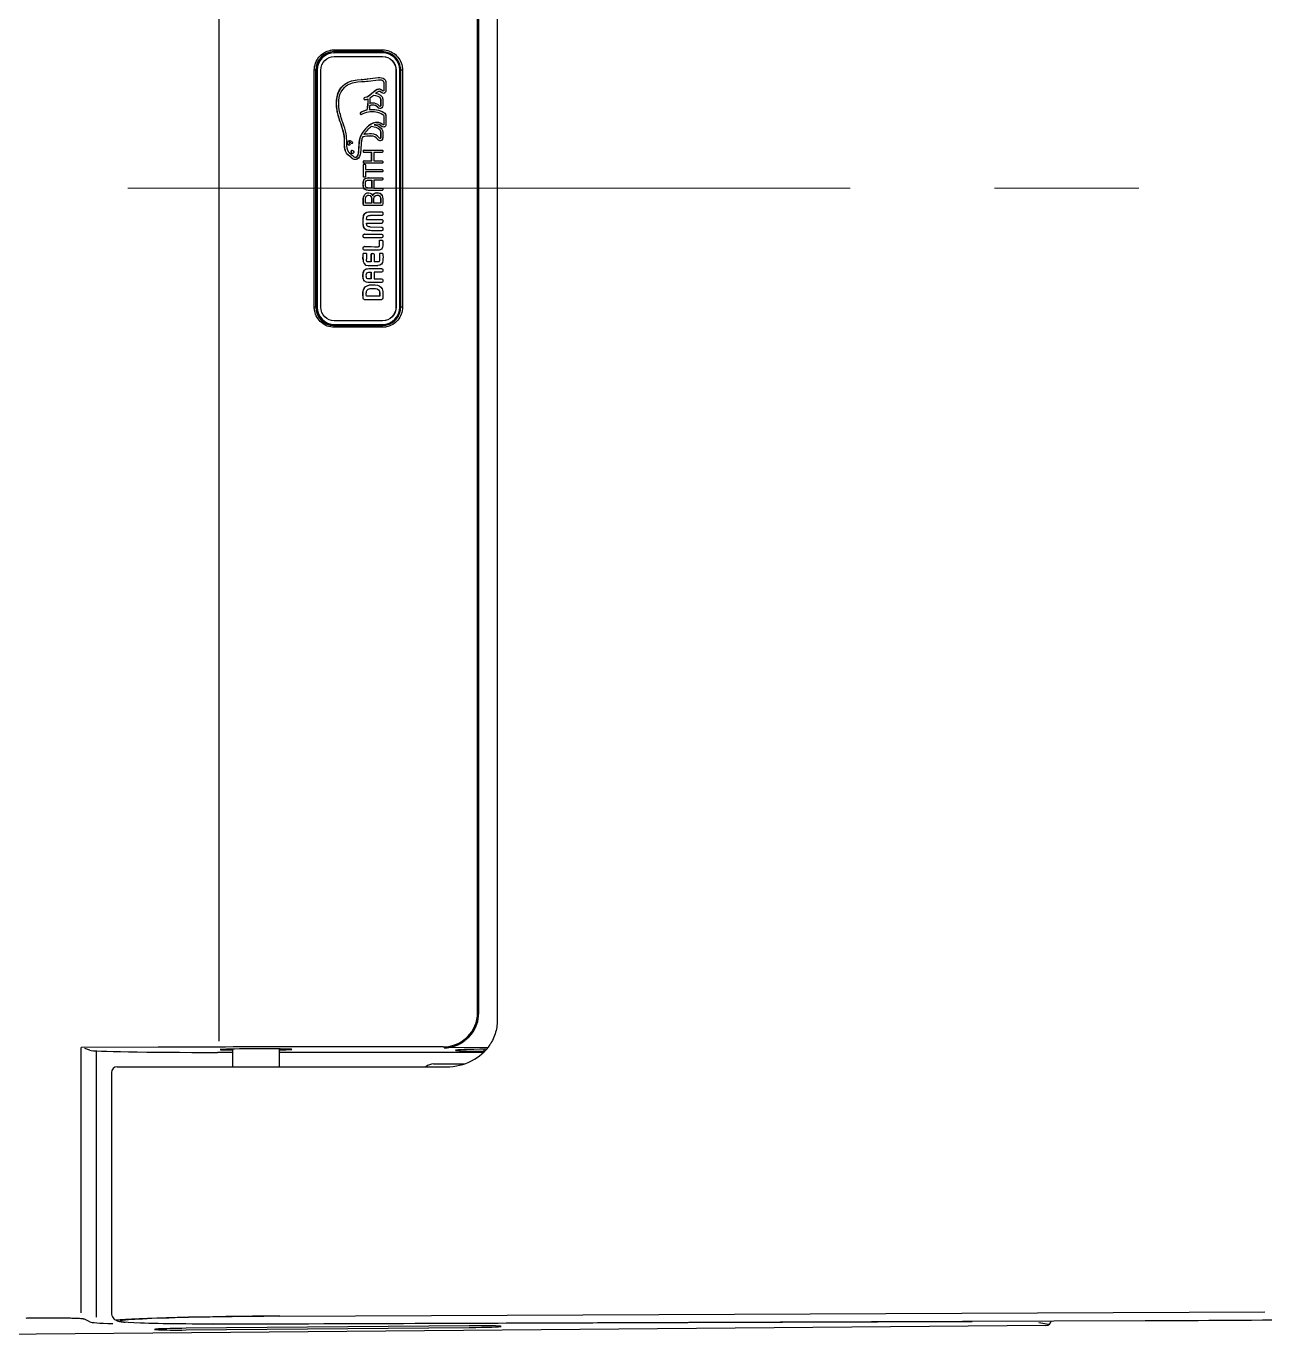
# Model space of a CAD drawing. Extents: x 6016 to 8231, y -443 to 1874.
# Drawn here: x 6446.2 to 6660.5, y 1011.2 to 1238.4 of the extents above; entities that cross this region are included whole.
import ezdxf

# ---------------------------------------------------------------- set-up
doc = ezdxf.new("R2010")
doc.units = 0
doc.header["$LTSCALE"] = 20
doc.header["$MEASUREMENT"] = 0
doc.linetypes.add('CENTER', pattern=[2, 1.25, -0.25, 0.25, -0.25])
doc.layers.get('0').update_dxf_attribs({"linetype": 'CONTINUOUS'})
doc.layers.add('1', color=7, linetype='CONTINUOUS')
doc.layers.add('____', color=7, linetype='CONTINUOUS')

# ---------------------------------------------------------------- blocks, each defined once
blk = doc.blocks.new('A$Cbc6b082c')
for p, q in [((2.8, 344.3), (0.31, 630.18)), ((3.4, 509.73), (3.91, 510.76)), ((4.98, 511.26), (50.89, 511.26)), ((50.39, 509.73), (50.68, 510.59)), ((50.92, 497.92), (50.89, 511.26)), ((50.29, 508.63), (4.23, 508.63)), ((46.53, 506), (5.02, 506)), ((47.53, 505), (47.53, 476.83)), ((47.53, 503.85), (47.53, 477.03)), ((2, 493.07), (2.43, 444.07)), ((2.72, 444.07), (2.29, 493.07)), ((3.38, 357.02), (2.94, 488.3)), ((50.02, 485), (50.02, 487.66)), ((347.17, 487.42), (51.95, 487.42)), ((3.08, 485.06), (3.62, 327.12)), ((47.53, 485), (50.6, 485)), ((47.53, 485), (50.6, 485)), ((4.41, 476.85), (5.11, 306.41)), ((50.62, 477), (47.53, 477)), ((50.62, 477), (47.53, 477)), ((47.53, 476.83), (47.53, 448)), ((50, 441.66), (50.02, 477)), ((50.97, 448.58), (50.97, 477.23)), ((48.03, 450.27), (48.03, 444.94)), ((50.84, 440.89), (50.85, 447.66)), ((52.27, 444.59), (52.37, 444.73)), ((50.58, 441.57), (50.06, 441.57)), ((56.84, 442.43), (342.28, 442.43)), ((56.94, 442.63), (342.18, 442.63)), ((343.59, 439.22), (55.53, 439.22)), ((2.92, 343.84), (3.26, 345.49)), ((3.62, 327.12), (3.62, 327.11))]:
    blk.add_line(p, q)
for centre, radius, end in [((46.53, 505), 1, 90), ((46.03, 450.27), 2, 41.4098)]:
    blk.add_arc(centre, radius, 0, end)
for centre, major_axis, ratio, start_param, end_param in [((3.68, 482.77), (-0.24, 27), 0.026185, 0.051618, 0.552005), ((50.5, 482.77), (-0.08, 27), 0.017455, 0.053381, 1.388428), ((3.73, 480.99), (-0.21, 23.5), 0.026185, 5.99812, 7.680043), ((3.73, 480.99), (-0.21, 23.5), 0.026185, 4.537627, 6.395711), ((3.72, 481), (-0.22, 25), 0.026185, 4.545551, 6.029069), ((2.14, 493.07), (-0.05, 5.5), 0.026185, 4.71216, 7.853753), ((48.84, 497.92), (-0.37, 120), 0.017455, 4.538997, 4.71231), ((50.53, 481), (-0.02, 6.2), 0.017455, 4.537802, 7.152786), ((50.53, 481), (-0.02, 6.2), 0.017455, 2.271929, 4.537802), ((55.53, 448), (0, 8.81), 0.907687, 1.570796, 2.598269), ((56.97, 448.66), (1.88, 5.73), 0.994047, 1.898408, 3.454049), ((50.43, 432.89), (-0.04, 13.55), 0.017455, 5.360409, 7.158676), ((2.57, 444.07), (-0.05, 5.5), 0.026185, 1.570568, 4.71216), ((56.85, 448.47), (1.86, 5.75), 0.992629, 2.795996, 3.455199), ((3.8, 344.31), (0.202, 0.987), 0.992238, 1.782886, 3.107456), ((7.69, 297.51), (-1.3, 148.5), 0.026185, 1.369855, 1.570568)]:
    blk.add_ellipse(centre, major_axis=major_axis, ratio=ratio, start_param=start_param, end_param=end_param)
for points, knots in [([(4.07, 520.74), (4.07, 520.63), (4.07, 520.52), (4.08, 520.17), (4.08, 519.94), (4.08, 519.25), (4.09, 518.79), (4.09, 517.41), (4.1, 516.51), (4.09, 515.21), (4.09, 514.8), (4.09, 514.22), (4.09, 514.03), (4.08, 513.67), (4.08, 513.49), (4.07, 513), (4.06, 512.7), (4.05, 512.19), (4.04, 511.96), (4.02, 511.59), (4.01, 511.44), (3.99, 511.18), (3.98, 511.08), (3.96, 510.92), (3.94, 510.86), (3.92, 510.79), (3.92, 510.77), (3.91, 510.76)], [0, 0, 0, 0, 0.021067, 0.021067, 0.064856, 0.064856, 0.152434, 0.152434, 0.32759, 0.32759, 0.415167, 0.415167, 0.458956, 0.458956, 0.502745, 0.502745, 0.590323, 0.590323, 0.677901, 0.677901, 0.765479, 0.765479, 0.853056, 0.853056, 0.940634, 0.940634, 1, 1, 1, 1]), ([(5.02, 505.98), (4.91, 505.99), (4.65, 505.98), (4.27, 505.82), (3.94, 505.57), (3.73, 505.31), (3.61, 505.08), (3.54, 504.87), (3.48, 504.67), (3.43, 504.36), (3.39, 504.04), (3.36, 503.7), (3.36, 503.62)], [0, 0, 0, 0, 0.041975, 0.109067, 0.167877, 0.223915, 0.282991, 0.352692, 0.447633, 0.596414, 0.903456, 1, 1, 1, 1]), ([(47.53, 452.47), (47.53, 452.45), (47.53, 452.43), (47.53, 452.16), (47.53, 451.93), (47.53, 451.69), (47.53, 451.64), (47.53, 451.65)], [0, 0, 0, 0, 0.045393, 0.045393, 0.58729, 0.58729, 1, 1, 1, 1]), ([(50.82, 448.41), (50.82, 448.4), (50.82, 448.39), (50.82, 448.38), (50.82, 448.36), (50.82, 448.31), (50.83, 448.22), (50.83, 448.09), (50.84, 447.98), (50.85, 447.87), (50.86, 447.82), (50.89, 447.55), (50.93, 447.34), (51.03, 446.91), (51.09, 446.71), (51.2, 446.39), (51.24, 446.29), (51.33, 446.08), (51.38, 445.98), (51.53, 445.67), (51.64, 445.47), (51.83, 445.18), (51.89, 445.08), (52.03, 444.89), (52.1, 444.8), (52.22, 444.66), (52.26, 444.61), (52.32, 444.54), (52.34, 444.52), (52.38, 444.47), (52.4, 444.45), (52.5, 444.34), (52.58, 444.25), (52.76, 444.08), (52.85, 444), (53.03, 443.84), (53.13, 443.77), (53.22, 443.69)], [0, 0, 0, 0, 0.003906, 0.003906, 0.007813, 0.015625, 0.03125, 0.0625, 0.09375, 0.09375, 0.125, 0.125, 0.25, 0.25, 0.375, 0.375, 0.4375, 0.4375, 0.5, 0.5, 0.625, 0.625, 0.6875, 0.6875, 0.75, 0.75, 0.78125, 0.78125, 0.796875, 0.796875, 0.8125, 0.8125, 0.875, 0.875, 0.9375, 0.9375, 1, 1, 1, 1]), ([(55.53, 439.22), (55.34, 439.22), (54.75, 439.25), (53.78, 439.4), (52.65, 439.79), (51.86, 440.16), (51.48, 440.44), (51.43, 440.48)], [0, 0, 0, 0, 0.132788, 0.402838, 0.675589, 0.952675, 1, 1, 1, 1])]:
    blk.add_open_spline(points, degree=3, knots=knots)
at = {"layer": '1', "color": 7, "linetype": 'Continuous'}
for p, q in [((178.99, 470.64), (178.99, 470.89)), ((178.99, 470.89), (219.99, 470.89)), ((178.99, 470.64), (178.99, 470.65)), ((178.99, 470.64), (219.99, 470.64)), ((219.99, 470.64), (219.99, 470.89)), ((219.99, 470.64), (219.99, 470.65)), ((219.99, 470.44), (178.99, 470.44)), ((178.99, 470.44), (178.99, 470.39)), ((219.99, 470.39), (178.99, 470.39)), ((178.99, 469.77), (219.99, 469.77)), ((219.99, 470.44), (219.99, 470.39)), ((175.49, 459.07), (175.49, 467.44)), ((175.79, 467.49), (175.79, 459.12)), ((175.99, 467.49), (175.99, 467.43)), ((175.99, 467.43), (175.99, 459.06)), ((176.62, 459.06), (176.62, 467.43)), ((222.35, 467.43), (222.35, 459.06)), ((222.99, 467.49), (222.99, 467.43)), ((222.99, 459.06), (222.99, 467.43)), ((223.19, 459.12), (223.19, 467.49)), ((223.49, 467.44), (223.49, 459.07)), ((205.03, 464.68), (205.05, 464.7)), ((205.03, 464.65), (205.03, 464.68)), ((205.03, 464.65), (205.05, 464.68)), ((205.05, 464.68), (205.05, 464.7)), ((205.36, 464.47), (205.38, 464.51)), ((205.61, 464.43), (205.61, 464.46)), ((206.11, 464.43), (206.11, 464.45)), ((206.96, 465.66), (207.42, 465.67)), ((206.96, 465.64), (206.96, 465.66)), ((206.96, 465.64), (207.42, 465.64)), ((206.97, 465.27), (207.43, 465.28)), ((207.37, 464.51), (207.37, 464.53)), ((207.42, 465.64), (207.42, 465.67)), ((180.27, 462.19), (180.27, 462.22)), ((180.27, 459.28), (180.27, 462.19)), ((180.9, 459.57), (180.9, 461.87)), ((183.23, 459.24), (183.23, 461.46)), ((183.46, 462.17), (183.46, 462.2)), ((184.31, 462.44), (184.31, 462.47)), ((184.57, 462.44), (184.57, 462.47)), ((185.01, 461.46), (185.01, 461.07)), ((185.64, 461.46), (185.64, 459.24)), ((186.19, 461.55), (186.19, 459.91)), ((188.23, 461.87), (187.26, 461.88)), ((187.34, 462.44), (187.34, 462.47)), ((188.23, 462.41), (188.23, 462.43)), ((188.23, 462.43), (188.28, 462.43)), ((188.23, 462.41), (188.28, 462.4)), ((188.28, 461.87), (188.23, 461.87)), ((188.28, 462.4), (188.28, 462.43)), ((188.28, 461.87), (188.28, 462.4)), ((188.81, 462.22), (188.81, 462.25)), ((188.81, 460.07), (188.81, 462.22)), ((189.01, 462.45), (189.25, 462.45)), ((189.01, 462.42), (189.01, 462.45)), ((189.01, 462.42), (189.25, 462.42)), ((189.25, 462.42), (189.25, 462.45)), ((190.98, 462.22), (190.98, 462.25)), ((190.98, 459.25), (190.98, 462.22)), ((191.18, 462.42), (191.18, 462.45)), ((191.18, 462.45), (191.42, 462.45)), ((191.18, 462.42), (191.42, 462.42)), ((191.42, 462.42), (191.42, 462.45)), ((191.62, 462.22), (191.62, 462.25)), ((191.62, 462.22), (191.62, 459.25)), ((193.05, 462.38), (193.05, 462.4)), ((193.53, 461.84), (193.53, 459.23)), ((194.16, 461.84), (194.16, 459.24)), ((196.56, 462.24), (196.56, 462.26)), ((196.56, 459.19), (196.56, 462.24)), ((196.69, 462.37), (196.69, 462.39)), ((196.96, 460.95), (196.96, 462.03)), ((197.36, 462.4), (197.36, 462.43)), ((199.19, 461.48), (199.19, 461.51)), ((199.19, 459.12), (199.19, 461.48)), ((199.41, 462.18), (199.41, 462.2)), ((199.59, 460.94), (199.59, 461.48)), ((200.15, 462.41), (200.15, 462.43)), ((200.47, 462.4), (200.47, 462.43)), ((200.97, 461.48), (200.97, 460.94)), ((201.11, 462.21), (201.11, 462.24)), ((201.37, 461.48), (201.37, 461.51)), ((201.37, 461.48), (201.37, 459.12)), ((201.45, 462.3), (201.45, 462.33)), ((201.45, 462.11), (201.45, 462.3)), ((201.52, 462.4), (203.63, 462.4)), ((201.52, 462.37), (201.52, 462.4)), ((201.52, 462.37), (203.63, 462.37)), ((202.38, 462.04), (201.52, 462.04)), ((202.38, 459.12), (202.38, 462.04)), ((202.78, 462.04), (202.78, 459.12)), ((203.63, 462.04), (202.78, 462.04)), ((203.63, 462.37), (203.63, 462.4)), ((203.7, 462.3), (203.7, 462.33)), ((203.7, 462.3), (203.7, 462.11)), ((203.88, 462.29), (203.88, 462.32)), ((203.88, 459.13), (203.88, 462.29)), ((203.96, 462.4), (204.2, 462.4)), ((203.96, 462.37), (203.96, 462.4)), ((203.96, 462.37), (204.2, 462.37)), ((204.2, 462.37), (204.2, 462.4)), ((204.28, 462.29), (204.28, 462.32)), ((204.28, 462.29), (204.28, 460.95)), ((206.19, 462.85), (205.7, 462.89)), ((205.73, 463.25), (205.73, 463.28)), ((206.21, 463.25), (205.73, 463.28)), ((206.21, 463.22), (205.73, 463.25)), ((205.76, 462.29), (205.76, 462.32)), ((205.76, 460.95), (205.76, 462.29)), ((205.84, 462.37), (205.84, 462.4)), ((205.84, 462.4), (206.07, 462.4)), ((205.84, 462.37), (206.07, 462.37)), ((206.07, 462.37), (206.07, 462.4)), ((206.16, 462.29), (206.16, 462.32)), ((206.16, 462.29), (206.16, 459.13)), ((206.21, 463.22), (206.21, 463.25)), ((212.64, 462.85), (212.64, 462.88)), ((213.07, 461.79), (213.07, 461.81)), ((215.23, 462.12), (215.23, 462.15)), ((217.95, 463.42), (218, 462.71)), ((218.1, 461.59), (218.31, 459.77)), ((218.32, 463.45), (218.32, 463.48)), ((218.32, 463.48), (218.37, 462.76)), ((218.32, 463.45), (218.37, 462.73)), ((218.37, 462.73), (218.37, 462.76)), ((218.47, 461.64), (218.47, 461.66)), ((218.47, 461.66), (218.69, 459.83)), ((218.47, 461.64), (218.69, 459.81)), ((181.41, 459.56), (181.41, 459.59)), ((182.2, 461.09), (182.2, 461.12)), ((182.2, 460.3), (182.2, 460.32)), ((183.86, 461.07), (183.86, 461.1)), ((185.01, 461.1), (183.86, 461.1)), ((185.01, 461.07), (183.86, 461.07)), ((185.01, 460.52), (183.86, 460.52)), ((183.86, 460.52), (183.86, 459.24)), ((185.01, 459.24), (185.01, 460.52)), ((188.08, 461.1), (186.82, 461.1)), ((188.08, 461.07), (186.82, 461.07)), ((186.82, 459.91), (186.82, 460.52)), ((188.28, 459.61), (187.26, 459.61)), ((187.26, 459.58), (187.26, 459.61)), ((188.28, 459.58), (187.26, 459.58)), ((188.08, 461.07), (188.08, 461.1)), ((188.28, 460.87), (188.28, 460.9)), ((188.28, 459.58), (188.28, 459.61)), ((188.28, 459.06), (188.28, 459.58)), ((189.84, 459.58), (189.84, 459.61)), ((189.84, 459.61), (190.56, 459.61)), ((189.84, 459.58), (190.56, 459.58)), ((190.56, 459.58), (190.56, 459.61)), ((190.56, 459.58), (190.56, 459.07)), ((192.21, 460.98), (192.21, 461)), ((192.21, 459.24), (192.21, 460.98)), ((192.85, 461.22), (192.84, 459.24)), ((194.84, 459.24), (194.84, 461.22)), ((195.48, 460.98), (195.48, 461)), ((195.48, 460.98), (195.48, 459.24)), ((197.68, 460.98), (196.96, 460.98)), ((197.68, 460.95), (196.96, 460.95)), ((196.96, 459.39), (196.96, 460.58)), ((196.96, 460.58), (197.74, 460.58)), ((197.68, 460.95), (197.68, 460.98)), ((197.81, 459.4), (197.81, 459.43)), ((198.77, 460.04), (198.77, 460.07)), ((200.97, 460.97), (199.59, 460.97)), ((200.97, 460.94), (199.59, 460.94)), ((199.59, 460.58), (199.59, 459.12)), ((200.97, 460.58), (199.59, 460.58)), ((200.97, 459.12), (200.97, 460.58)), ((204.28, 460.97), (205.76, 460.97)), ((204.28, 460.95), (205.76, 460.95)), ((205.76, 460.58), (204.28, 460.58)), ((204.28, 460.58), (204.28, 459.13)), ((205.76, 459.13), (205.76, 460.58)), ((208.03, 459.94), (208.03, 459.96)), ((208.25, 459.4), (208.25, 459.43)), ((209.25, 459.43), (208.25, 459.43)), ((209.25, 459.4), (208.25, 459.4)), ((209.25, 459.4), (209.25, 459.43)), ((210.39, 459.39), (210.39, 459.42)), ((213.33, 459.54), (213.33, 459.56)), ((213.56, 459.91), (213.56, 459.94)), ((214.96, 459.43), (213.83, 459.43)), ((213.83, 459.4), (213.83, 459.43)), ((214.96, 459.4), (213.83, 459.4)), ((214.28, 461.05), (214.28, 461.07)), ((214.96, 459.4), (214.96, 459.43)), ((218.69, 459.81), (218.69, 459.83)), ((188.28, 459.06), (188.24, 459.05)), ((190.56, 459.07), (190.52, 459.07)), ((191.42, 459.05), (191.18, 459.05)), ((192.65, 459.04), (192.4, 459.04)), ((193.96, 459.04), (193.73, 459.04)), ((195.28, 459.04), (195.04, 459.04)), ((199.51, 459.04), (199.27, 459.04)), ((201.29, 459.04), (201.05, 459.04)), ((202.7, 459.04), (202.46, 459.04)), ((204.2, 459.04), (203.96, 459.04)), ((206.07, 459.04), (205.84, 459.04)), ((209.25, 459.05), (208.25, 459.05)), ((212.02, 458.88), (210.6, 458.88)), ((210.6, 458.85), (210.6, 458.88)), ((212.02, 458.85), (210.6, 458.85)), ((212.02, 458.49), (210.6, 458.49)), ((212.02, 458.85), (212.02, 458.88)), ((214.96, 459.05), (213.86, 459.05)), ((217.87, 458.49), (216.45, 458.49)), ((217.87, 458.88), (216.48, 458.88)), ((216.48, 458.85), (216.48, 458.88)), ((217.87, 458.85), (216.48, 458.85)), ((217.87, 458.85), (217.87, 458.88)), ((178.99, 456.73), (178.99, 456.76)), ((219.99, 456.76), (178.99, 456.76)), ((219.99, 456.73), (178.99, 456.73)), ((178.99, 456.11), (219.99, 456.11)), ((219.99, 456), (178.99, 456)), ((178.99, 455.97), (178.99, 456)), ((178.99, 455.97), (219.99, 455.97)), ((178.99, 455.62), (178.99, 455.97)), ((219.99, 455.62), (178.99, 455.62)), ((219.99, 456.73), (219.99, 456.76)), ((219.99, 455.97), (219.99, 456)), ((219.99, 455.62), (219.99, 455.97))]:
    blk.add_line(p, q, dxfattribs=at)
for centre, start_param, end_param in [((175.49, 467.49), 1.570796, 3.141593), ((223.49, 467.49), 0, 1.570796), ((175.49, 459.12), 1.570796, 3.141593), ((223.49, 459.12), 0, 1.570796)]:
    blk.add_ellipse(centre, major_axis=(-0.3, 0), ratio=0.173648, start_param=start_param, end_param=end_param, dxfattribs=at)
for points, knots in [([(175.49, 467.44), (175.49, 467.85), (175.57, 468.27), (175.85, 469.01), (176.05, 469.35), (176.56, 469.94), (176.86, 470.2), (177.54, 470.6), (177.92, 470.75), (178.53, 470.87), (178.76, 470.89), (178.99, 470.89)], [0, 0, 0, 0, 0.229646, 0.229646, 0.443186, 0.443186, 0.658636, 0.658636, 0.875863, 0.875863, 1, 1, 1, 1]), ([(219.99, 470.89), (220.41, 470.89), (220.83, 470.81), (221.58, 470.53), (221.93, 470.33), (222.53, 469.84), (222.79, 469.54), (223.2, 468.87), (223.34, 468.5), (223.47, 467.89), (223.49, 467.67), (223.49, 467.44)], [0, 0, 0, 0, 0.229654, 0.229654, 0.443273, 0.443273, 0.658699, 0.658699, 0.875871, 0.875871, 1, 1, 1, 1]), ([(207.42, 465.67), (207.9, 465.68), (208.44, 465.67), (208.9, 465.77), (209.54, 465.9), (210.17, 466.11), (210.79, 466.32), (211.54, 466.57), (212.3, 466.83), (213.08, 466.96), (214.59, 467.2), (216.27, 467.07), (217.35, 465.87), (217.94, 465.21), (218.22, 464.35), (218.32, 463.48)], [0, 0, 0, 0, 0.2, 0.2, 0.2, 0.4, 0.4, 0.4, 0.6, 0.6, 0.6, 0.8, 0.8, 0.8, 1, 1, 1, 1]), ([(207.42, 465.64), (207.9, 465.65), (208.44, 465.64), (208.9, 465.74), (209.54, 465.88), (210.17, 466.09), (210.79, 466.3), (211.54, 466.55), (212.3, 466.8), (213.08, 466.93), (214.59, 467.17), (216.27, 467.04), (217.35, 465.85), (217.94, 465.19), (218.22, 464.32), (218.32, 463.45)], [0, 0, 0, 0, 0.2, 0.2, 0.2, 0.4, 0.4, 0.4, 0.6, 0.6, 0.6, 0.8, 0.8, 0.8, 1, 1, 1, 1]), ([(207.43, 465.28), (207.93, 465.28), (208.49, 465.28), (208.98, 465.38), (209.64, 465.52), (210.28, 465.73), (210.91, 465.95), (211.64, 466.19), (212.38, 466.44), (213.14, 466.57), (214.51, 466.79), (216.08, 466.69), (217.06, 465.6), (217.61, 465), (217.86, 464.21), (217.95, 463.42)], [0, 0, 0, 0, 0.2, 0.2, 0.2, 0.4, 0.4, 0.4, 0.6, 0.6, 0.6, 0.8, 0.8, 0.8, 1, 1, 1, 1]), ([(205.7, 462.91), (205.31, 462.94), (204.77, 463.16), (204.57, 463.52), (204.46, 463.74), (204.48, 463.96), (204.6, 464.17), (204.67, 464.28), (204.75, 464.36), (204.91, 464.52), (204.98, 464.59), (205.03, 464.68)], [0, 0, 0, 0, 0.25, 0.25, 0.25, 0.5, 0.5, 0.5, 0.75, 0.75, 1, 1, 1, 1]), ([(205.7, 462.89), (205.31, 462.91), (204.77, 463.14), (204.57, 463.49), (204.46, 463.71), (204.48, 463.94), (204.6, 464.14), (204.67, 464.25), (204.75, 464.34), (204.91, 464.5), (204.98, 464.57), (205.03, 464.65)], [0, 0, 0, 0, 0.25, 0.25, 0.25, 0.5, 0.5, 0.5, 0.75, 0.75, 1, 1, 1, 1]), ([(205.73, 463.25), (205.47, 463.27), (205.03, 463.43), (204.9, 463.67), (204.85, 463.77), (204.87, 463.86), (204.97, 464.04), (205.04, 464.1), (205.2, 464.26), (205.29, 464.35), (205.36, 464.47)], [0, 0, 0, 0, 0.25, 0.25, 0.25, 0.5, 0.5, 0.75, 0.75, 1, 1, 1, 1]), ([(205.73, 463.28), (205.47, 463.3), (205.03, 463.45), (204.9, 463.69), (204.85, 463.79), (204.87, 463.89), (204.93, 464), (204.95, 464.02), (204.97, 464.04)], [0, 0, 0, 0, 0.441818, 0.441818, 0.441818, 0.883636, 0.883636, 1, 1, 1, 1]), ([(205.85, 464.06), (205.78, 464.04), (205.7, 464.05), (205.61, 464.15), (205.54, 464.25), (205.54, 464.31)], [0, 0, 0, 0, 0.5, 0.5, 1, 1, 1, 1]), ([(206.11, 464.43), (206.18, 464.4), (206.15, 464.32), (206.06, 464.2), (205.95, 464.09), (205.85, 464.06)], [0, 0, 0, 0, 0.5, 0.5, 1, 1, 1, 1]), ([(207.02, 464.77), (206.97, 464.81), (206.97, 464.9), (207.02, 464.96), (207.17, 465.12), (207.43, 465.26), (207.65, 465.11), (207.76, 465.03), (207.83, 464.91), (207.81, 464.73), (207.8, 464.7), (207.79, 464.67)], [0, 0, 0, 0, 0.315048, 0.315048, 0.315048, 0.630095, 0.630095, 0.630095, 0.945143, 0.945143, 1, 1, 1, 1]), ([(207.02, 464.74), (206.97, 464.79), (206.97, 464.88), (207.02, 464.93), (207.17, 465.09), (207.43, 465.24), (207.65, 465.09), (207.76, 465), (207.83, 464.88), (207.79, 464.57), (207.64, 464.35), (207.49, 464.27)], [0, 0, 0, 0, 0.25, 0.25, 0.25, 0.5, 0.5, 0.5, 0.75, 0.75, 1, 1, 1, 1]), ([(207.37, 464.51), (207.44, 464.55), (207.52, 464.67), (207.53, 464.8), (207.52, 464.83), (207.38, 464.93), (207.27, 464.81), (207.21, 464.76)], [0, 0, 0, 0, 0.333333, 0.333333, 0.666667, 0.666667, 1, 1, 1, 1]), ([(207.37, 464.53), (207.44, 464.57), (207.52, 464.7), (207.53, 464.78), (207.53, 464.79), (207.52, 464.81)], [0, 0, 0, 0, 0.784487, 0.784487, 1, 1, 1, 1]), ([(180.27, 462.22), (180.28, 462.36), (180.37, 462.42), (180.51, 462.44), (180.83, 462.46), (181.16, 462.48), (181.86, 462.46), (182.23, 462.35), (182.72, 461.83), (182.85, 461.42), (182.83, 461.09)], [0, 0, 0, 0, 0.25, 0.25, 0.25, 0.5, 0.5, 0.75, 0.75, 1, 1, 1, 1]), ([(180.27, 462.19), (180.28, 462.33), (180.37, 462.4), (180.51, 462.41), (180.83, 462.44), (181.16, 462.45), (181.86, 462.43), (182.23, 462.32), (182.72, 461.8), (182.85, 461.4), (182.83, 461.07)], [0, 0, 0, 0, 0.25, 0.25, 0.25, 0.5, 0.5, 0.75, 0.75, 1, 1, 1, 1]), ([(180.9, 461.87), (181.06, 461.89), (181.22, 461.89), (181.61, 461.89), (181.86, 461.85), (182.14, 461.53), (182.21, 461.28), (182.2, 461.09)], [0, 0, 0, 0, 0.333333, 0.333333, 0.666667, 0.666667, 1, 1, 1, 1]), ([(183.86, 461.07), (183.86, 461.2), (183.86, 461.33), (183.86, 461.56), (183.87, 461.73), (184.02, 461.88), (184.19, 461.88), (184.29, 461.89)], [0, 0, 0, 0, 0.333333, 0.333333, 0.666667, 0.666667, 1, 1, 1, 1]), ([(184.56, 461.89), (184.68, 461.89), (184.86, 461.89), (185.01, 461.71), (185, 461.56), (185.01, 461.46)], [0, 0, 0, 0, 0.5, 0.5, 1, 1, 1, 1]), ([(184.57, 462.47), (184.84, 462.46), (185.12, 462.44), (185.58, 462.07), (185.64, 461.77), (185.64, 461.48)], [0, 0, 0, 0, 0.5, 0.5, 1, 1, 1, 1]), ([(184.57, 462.44), (184.84, 462.43), (185.12, 462.41), (185.58, 462.04), (185.64, 461.74), (185.64, 461.46)], [0, 0, 0, 0, 0.5, 0.5, 1, 1, 1, 1]), ([(186.82, 461.07), (186.82, 461.23), (186.82, 461.39), (186.82, 461.62), (186.81, 461.74), (186.94, 461.88), (187.15, 461.88), (187.26, 461.88)], [0, 0, 0, 0, 0.333333, 0.333333, 0.666667, 0.666667, 1, 1, 1, 1]), ([(186.82, 461.45), (186.82, 461.48), (186.82, 461.5), (186.82, 461.56), (186.82, 461.59), (186.82, 461.62)], [0, 0, 0, 0, 0.433384, 0.433384, 1, 1, 1, 1]), ([(189.25, 462.42), (189.36, 462.42), (189.45, 462.33), (189.45, 462.22), (189.45, 461.44), (189.44, 460.65), (189.44, 459.86)], [0, 0, 0, 0, 0.5, 0.5, 0.5, 1, 1, 1, 1]), ([(192.21, 461), (192.21, 461.32), (192.22, 461.78), (192.56, 462.26), (192.79, 462.36), (193.05, 462.4)], [0, 0, 0, 0, 0.5, 0.5, 1, 1, 1, 1]), ([(192.21, 460.98), (192.21, 461.29), (192.22, 461.75), (192.56, 462.23), (192.79, 462.33), (193.05, 462.38)], [0, 0, 0, 0, 0.5, 0.5, 1, 1, 1, 1]), ([(193.05, 462.4), (193.31, 462.45), (193.58, 462.45), (194.09, 462.46), (194.4, 462.45), (194.89, 462.36), (195.12, 462.26), (195.47, 461.78), (195.48, 461.32), (195.48, 461)], [0, 0, 0, 0, 0.25, 0.25, 0.5, 0.5, 0.75, 0.75, 1, 1, 1, 1]), ([(193.05, 462.38), (193.31, 462.42), (193.58, 462.43), (194.09, 462.43), (194.4, 462.42), (194.89, 462.33), (195.12, 462.23), (195.47, 461.75), (195.48, 461.29), (195.48, 460.98)], [0, 0, 0, 0, 0.25, 0.25, 0.5, 0.5, 0.75, 0.75, 1, 1, 1, 1]), ([(197.36, 462.43), (197.78, 462.45), (198.43, 462.38), (198.66, 461.98), (198.81, 461.71), (198.81, 461.24), (198.59, 461.02)], [0, 0, 0, 0, 0.5, 0.5, 0.5, 1, 1, 1, 1]), ([(197.36, 462.4), (197.78, 462.43), (198.43, 462.35), (198.66, 461.95), (198.81, 461.69), (198.81, 461.22), (198.59, 460.99)], [0, 0, 0, 0, 0.5, 0.5, 0.5, 1, 1, 1, 1]), ([(197.7, 462.03), (198.06, 461.97), (198.37, 461.94), (198.35, 461.46), (198.34, 461.09), (198.02, 460.93), (197.68, 460.95)], [0, 0, 0, 0, 0.5, 0.5, 0.5, 1, 1, 1, 1]), ([(198.33, 461.7), (198.35, 461.64), (198.36, 461.57), (198.35, 461.48), (198.34, 461.12), (198.02, 460.95), (197.68, 460.98)], [0, 0, 0, 0, 0.151891, 0.151891, 0.151891, 1, 1, 1, 1]), ([(199.59, 461.48), (199.59, 461.61), (199.6, 461.77), (199.78, 462.03), (200, 462.05), (200.17, 462.05)], [0, 0, 0, 0, 0.5, 0.5, 1, 1, 1, 1]), ([(200.17, 462.05), (200.25, 462.05), (200.34, 462.05), (200.57, 462.05), (200.75, 462.04), (200.86, 461.92)], [0, 0, 0, 0, 0.5, 0.5, 1, 1, 1, 1]), ([(208.43, 462.51), (208.22, 462.61), (207.99, 462.68), (207.76, 462.72), (207.26, 462.81), (206.7, 462.82), (206.19, 462.85)], [0, 0, 0, 0, 0.5, 0.5, 0.5, 1, 1, 1, 1]), ([(210.85, 460.63), (210.75, 460.95), (210.57, 461.25), (210.36, 461.49), (209.71, 462.25), (208.84, 462.93), (207.83, 463.11), (207.31, 463.2), (206.74, 463.22), (206.21, 463.25)], [0, 0, 0, 0, 0.16289, 0.16289, 0.16289, 0.581445, 0.581445, 0.581445, 1, 1, 1, 1]), ([(210.63, 459.15), (211.25, 459.82), (210.89, 460.85), (210.36, 461.46), (209.71, 462.23), (208.84, 462.9), (207.83, 463.08), (207.31, 463.17), (206.74, 463.19), (206.21, 463.22)], [0, 0, 0, 0, 0.333333, 0.333333, 0.333333, 0.666667, 0.666667, 0.666667, 1, 1, 1, 1]), ([(208.03, 459.94), (208.43, 460.25), (208.56, 460.53), (208.59, 461.04), (208.61, 461.44), (208.56, 462.12), (208.43, 462.51)], [0, 0, 0, 0, 0.5, 0.5, 0.5, 1, 1, 1, 1]), ([(208.03, 459.96), (208.43, 460.27), (208.56, 460.55), (208.59, 461.06), (208.6, 461.24), (208.59, 461.46), (208.58, 461.69)], [0, 0, 0, 0, 0.698156, 0.698156, 0.698156, 1, 1, 1, 1]), ([(208.26, 459.66), (208.73, 460.04), (208.92, 460.41), (208.95, 461.02), (208.97, 461.44), (208.93, 461.88), (208.85, 462.29)], [0, 0, 0, 0, 0.5, 0.5, 0.5, 1, 1, 1, 1]), ([(212.36, 462.68), (212.55, 462.37), (212.7, 461.88), (212.77, 461.53), (212.94, 460.65), (212.8, 459.8), (212.33, 459.03), (212.25, 458.91), (212.16, 458.85), (212.02, 458.85)], [0, 0, 0, 0, 0.333333, 0.333333, 0.333333, 0.666667, 0.666667, 0.666667, 1, 1, 1, 1]), ([(212.78, 461.51), (212.93, 460.65), (212.79, 459.81), (212.33, 459.05), (212.25, 458.93), (212.16, 458.88), (212.02, 458.88)], [0, 0, 0, 0, 0.495212, 0.495212, 0.495212, 1, 1, 1, 1]), ([(213.15, 461.42), (213.29, 460.52), (213.13, 459.65), (212.65, 458.86), (212.51, 458.63), (212.29, 458.51), (212.02, 458.51)], [0, 0, 0, 0, 0.5, 0.5, 0.5, 1, 1, 1, 1]), ([(213.15, 461.4), (213.29, 460.5), (213.13, 459.62), (212.65, 458.84), (212.51, 458.61), (212.29, 458.49), (212.02, 458.49)], [0, 0, 0, 0, 0.5, 0.5, 0.5, 1, 1, 1, 1]), ([(212.64, 462.85), (212.59, 462.93), (212.49, 462.97), (212.32, 462.87), (212.31, 462.76), (212.36, 462.68)], [0, 0, 0, 0, 0.5, 0.5, 1, 1, 1, 1]), ([(212.64, 462.88), (212.59, 462.95), (212.49, 463), (212.36, 462.92), (212.34, 462.87), (212.33, 462.82)], [0, 0, 0, 0, 0.645838, 0.645838, 1, 1, 1, 1]), ([(215.23, 462.12), (215.22, 462.22), (215.18, 462.32), (214.95, 462.31), (214.89, 462.2), (214.91, 461.93), (214.95, 461.76), (215.01, 461.61)], [0, 0, 0, 0, 0.333333, 0.333333, 0.666667, 0.666667, 1, 1, 1, 1]), ([(215.23, 462.15), (215.22, 462.24), (215.18, 462.34), (214.99, 462.34), (214.94, 462.29), (214.92, 462.23)], [0, 0, 0, 0, 0.614209, 0.614209, 1, 1, 1, 1]), ([(216.48, 458.88), (216.41, 458.88), (216.37, 458.9), (216.37, 459.06), (216.58, 459.26), (216.71, 459.6), (216.7, 459.84), (216.61, 460.04), (216.44, 460.38), (216.2, 460.65), (215.95, 460.93), (215.63, 461.28), (215.26, 461.65), (215.23, 462.15)], [0, 0, 0, 0, 0.2, 0.2, 0.4, 0.4, 0.6, 0.6, 0.6, 0.8, 0.8, 0.8, 1, 1, 1, 1]), ([(216.48, 458.85), (216.41, 458.85), (216.37, 458.87), (216.37, 459.04), (216.58, 459.23), (216.71, 459.58), (216.7, 459.81), (216.61, 460.01), (216.44, 460.35), (216.2, 460.63), (215.95, 460.91), (215.63, 461.26), (215.26, 461.62), (215.23, 462.12)], [0, 0, 0, 0, 0.2, 0.2, 0.4, 0.4, 0.6, 0.6, 0.6, 0.8, 0.8, 0.8, 1, 1, 1, 1]), ([(178.99, 456), (178.89, 456), (178.79, 456), (178.69, 456.01), (178.34, 456.04), (177.98, 456.14), (177.34, 456.43), (177.04, 456.63), (176.52, 457.11), (176.3, 457.41), (175.97, 458.04), (175.86, 458.39), (175.81, 458.74), (175.8, 458.88), (175.79, 459.01), (175.79, 459.15)], [0, 0, 0, 0, 0.059113, 0.059113, 0.059113, 0.271837, 0.271837, 0.484383, 0.484383, 0.70112, 0.70112, 0.918649, 0.918649, 0.918649, 1, 1, 1, 1]), ([(181.18, 459.02), (180.96, 459.02), (180.73, 459.03), (180.38, 459.06), (180.26, 459.14), (180.27, 459.28)], [0, 0, 0, 0, 0.5, 0.5, 1, 1, 1, 1]), ([(182.83, 461.07), (182.84, 460.82), (182.83, 460.57), (182.83, 460.33), (182.82, 459.85), (182.62, 459.39), (182.16, 459.17)], [0, 0, 0, 0, 0.5, 0.5, 0.5, 1, 1, 1, 1]), ([(183.86, 459.24), (183.86, 459.13), (183.78, 459.04), (183.59, 459.04), (183.51, 459.04), (183.43, 459.04)], [0, 0, 0, 0, 0.5, 0.5, 1, 1, 1, 1]), ([(185.64, 459.24), (185.64, 459.21), (185.63, 459.18), (185.6, 459.12), (185.58, 459.1), (185.52, 459.06), (185.48, 459.04), (185.36, 459.04), (185.28, 459.04), (185.2, 459.04)], [0, 0, 0, 0, 0.25, 0.25, 0.5, 0.5, 0.75, 0.75, 1, 1, 1, 1]), ([(188.24, 459.05), (187.93, 458.97), (187.35, 459), (187.03, 459.03), (186.53, 459.06), (186.15, 459.4), (186.19, 459.91)], [0, 0, 0, 0, 0.5, 0.5, 0.5, 1, 1, 1, 1]), ([(187.26, 459.58), (187.15, 459.58), (186.98, 459.59), (186.81, 459.7), (186.82, 459.83), (186.82, 459.91)], [0, 0, 0, 0, 0.5, 0.5, 1, 1, 1, 1]), ([(187.26, 459.61), (187.15, 459.6), (186.98, 459.62), (186.85, 459.7), (186.83, 459.75), (186.82, 459.81)], [0, 0, 0, 0, 0.644381, 0.644381, 1, 1, 1, 1]), ([(188.28, 460.87), (188.28, 460.82), (188.28, 460.76), (188.28, 460.6), (188.18, 460.52), (188.08, 460.52)], [0, 0, 0, 0, 0.5, 0.5, 1, 1, 1, 1]), ([(189.04, 459.26), (188.89, 459.4), (188.83, 459.62), (188.81, 459.82), (188.81, 459.9), (188.81, 459.99), (188.81, 460.07)], [0, 0, 0, 0, 0.5, 0.5, 0.5, 1, 1, 1, 1]), ([(189.44, 459.89), (189.44, 459.83), (189.44, 459.75), (189.56, 459.61), (189.74, 459.61), (189.84, 459.61)], [0, 0, 0, 0, 0.5, 0.5, 1, 1, 1, 1]), ([(189.44, 459.86), (189.44, 459.8), (189.44, 459.73), (189.56, 459.59), (189.74, 459.58), (189.84, 459.58)], [0, 0, 0, 0, 0.5, 0.5, 1, 1, 1, 1]), ([(192.4, 459.04), (192.35, 459.04), (192.3, 459.06), (192.23, 459.14), (192.21, 459.19), (192.21, 459.24)], [0, 0, 0, 0, 0.5, 0.5, 1, 1, 1, 1]), ([(193.53, 459.23), (193.53, 459.18), (193.55, 459.14), (193.62, 459.06), (193.67, 459.04), (193.73, 459.04)], [0, 0, 0, 0, 0.5, 0.5, 1, 1, 1, 1]), ([(194.16, 459.24), (194.16, 459.19), (194.14, 459.14), (194.07, 459.06), (194.02, 459.04), (193.96, 459.04)], [0, 0, 0, 0, 0.5, 0.5, 1, 1, 1, 1]), ([(195.04, 459.04), (194.99, 459.04), (194.95, 459.06), (194.87, 459.12), (194.84, 459.18), (194.84, 459.24)], [0, 0, 0, 0, 0.5, 0.5, 1, 1, 1, 1]), ([(195.48, 459.24), (195.48, 459.19), (195.46, 459.14), (195.39, 459.06), (195.34, 459.04), (195.28, 459.04)], [0, 0, 0, 0, 0.5, 0.5, 1, 1, 1, 1]), ([(208.25, 459.07), (208.11, 459.07), (207.97, 459.11), (207.79, 459.3), (207.76, 459.42), (207.78, 459.67), (207.91, 459.89), (208.03, 459.96)], [0, 0, 0, 0, 0.333333, 0.333333, 0.666667, 0.666667, 1, 1, 1, 1]), ([(208.25, 459.05), (208.11, 459.05), (207.97, 459.08), (207.79, 459.27), (207.76, 459.39), (207.78, 459.65), (207.91, 459.87), (208.03, 459.94)], [0, 0, 0, 0, 0.333333, 0.333333, 0.666667, 0.666667, 1, 1, 1, 1]), ([(208.25, 459.4), (208.19, 459.4), (208.14, 459.45), (208.14, 459.56), (208.21, 459.63), (208.26, 459.66)], [0, 0, 0, 0, 0.5, 0.5, 1, 1, 1, 1]), ([(210.2, 458.71), (210.17, 458.76), (210.15, 458.82), (210.12, 459.09), (210.26, 459.3), (210.39, 459.42)], [0, 0, 0, 0, 0.222414, 0.222414, 1, 1, 1, 1]), ([(210.6, 458.49), (210.36, 458.49), (210.17, 458.64), (210.12, 459.06), (210.26, 459.27), (210.39, 459.39)], [0, 0, 0, 0, 0.5, 0.5, 1, 1, 1, 1]), ([(210.6, 458.85), (210.55, 458.85), (210.51, 458.89), (210.51, 459), (210.59, 459.11), (210.63, 459.15)], [0, 0, 0, 0, 0.5, 0.5, 1, 1, 1, 1]), ([(213.86, 459.05), (213.71, 459.05), (213.55, 459.08), (213.36, 459.28), (213.3, 459.42), (213.33, 459.54)], [0, 0, 0, 0, 0.5, 0.5, 1, 1, 1, 1]), ([(213.56, 459.94), (213.83, 460.19), (213.93, 460.44), (213.93, 460.81), (213.93, 460.89), (213.92, 460.96), (213.92, 461.04)], [0, 0, 0, 0, 0.5, 0.5, 0.5, 1, 1, 1, 1]), ([(213.56, 459.91), (213.83, 460.17), (213.93, 460.41), (213.93, 460.79), (213.93, 460.86), (213.92, 460.94), (213.92, 461.01)], [0, 0, 0, 0, 0.5, 0.5, 0.5, 1, 1, 1, 1]), ([(213.83, 459.4), (213.77, 459.4), (213.72, 459.45), (213.72, 459.56), (213.78, 459.62), (213.81, 459.66)], [0, 0, 0, 0, 0.5, 0.5, 1, 1, 1, 1]), ([(213.81, 459.66), (214.15, 459.98), (214.29, 460.32), (214.29, 460.78), (214.29, 460.87), (214.28, 460.96), (214.28, 461.05)], [0, 0, 0, 0, 0.5, 0.5, 0.5, 1, 1, 1, 1]), ([(216.45, 458.49), (216.23, 458.49), (216.03, 458.58), (215.91, 459.11), (216.22, 459.26), (216.29, 459.5), (216.33, 459.62), (216.32, 459.74), (216.19, 460), (216.09, 460.15), (215.99, 460.28)], [0, 0, 0, 0, 0.25, 0.25, 0.5, 0.5, 0.5, 0.75, 0.75, 1, 1, 1, 1]), ([(216.45, 458.51), (216.23, 458.51), (216.03, 458.6), (215.91, 459.14), (216.22, 459.29), (216.29, 459.53), (216.32, 459.62), (216.32, 459.71), (216.29, 459.8)], [0, 0, 0, 0, 0.36357, 0.36357, 0.72714, 0.72714, 0.72714, 1, 1, 1, 1]), ([(218.69, 459.81), (218.73, 459.44), (218.7, 459.03), (218.43, 458.74), (218.29, 458.59), (218.08, 458.49), (217.87, 458.49)], [0, 0, 0, 0, 0.5, 0.5, 0.5, 1, 1, 1, 1]), ([(218.31, 459.77), (218.34, 459.52), (218.34, 459.19), (218.16, 458.99), (218.09, 458.92), (217.97, 458.85), (217.87, 458.85)], [0, 0, 0, 0, 0.5, 0.5, 0.5, 1, 1, 1, 1]), ([(223.19, 459.15), (223.19, 459.05), (223.18, 458.95), (223.17, 458.85), (223.14, 458.51), (223.05, 458.16), (222.75, 457.53), (222.55, 457.23), (222.05, 456.72), (221.76, 456.5), (221.11, 456.18), (220.76, 456.07), (220.4, 456.02), (220.26, 456), (220.12, 456), (219.99, 456)], [0, 0, 0, 0, 0.059109, 0.059109, 0.059109, 0.271901, 0.271901, 0.484519, 0.484519, 0.701251, 0.701251, 0.91871, 0.91871, 0.91871, 1, 1, 1, 1]), ([(178.99, 455.62), (178.57, 455.62), (178.15, 455.7), (177.39, 455.98), (177.05, 456.18), (176.45, 456.67), (176.18, 456.98), (175.78, 457.64), (175.63, 458.02), (175.51, 458.62), (175.49, 458.85), (175.49, 459.07)], [0, 0, 0, 0, 0.229592, 0.229592, 0.443085, 0.443085, 0.658524, 0.658524, 0.875777, 0.875777, 1, 1, 1, 1]), ([(223.49, 459.07), (223.49, 458.66), (223.41, 458.24), (223.12, 457.5), (222.92, 457.16), (222.42, 456.57), (222.11, 456.31), (221.44, 455.91), (221.06, 455.77), (220.45, 455.65), (220.22, 455.62), (219.99, 455.62)], [0, 0, 0, 0, 0.229684, 0.229684, 0.443247, 0.443247, 0.658693, 0.658693, 0.875881, 0.875881, 1, 1, 1, 1])]:
    blk.add_open_spline(points, degree=3, knots=knots, dxfattribs=at)
for points, degree in [([(178.99, 470.65), (177.23, 470.65), (175.79, 469.23), (175.79, 467.49)], 3), ([(223.19, 467.49), (223.19, 469.23), (221.75, 470.65), (219.99, 470.65)], 3), ([(178.99, 470.44), (177.34, 470.44), (175.99, 469.11), (175.99, 467.49)], 3), ([(178.99, 470.39), (177.34, 470.39), (175.99, 469.06), (175.99, 467.43)], 3), ([(176.62, 467.43), (176.62, 468.72), (177.69, 469.77), (178.99, 469.77)], 3), ([(222.99, 467.49), (222.99, 469.11), (221.64, 470.44), (219.99, 470.44)], 3), ([(222.99, 467.43), (222.99, 469.06), (221.64, 470.39), (219.99, 470.39)], 3), ([(219.99, 469.77), (221.29, 469.77), (222.35, 468.72), (222.35, 467.43)], 3), ([(205.05, 464.7), (205.42, 465.42), (206.18, 465.65), (206.96, 465.66)], 3), ([(205.05, 464.68), (205.42, 465.39), (206.18, 465.62), (206.96, 465.64)], 3), ([(205.38, 464.51), (205.69, 465.09), (206.35, 465.25), (206.97, 465.27)], 3), ([(205.54, 464.34), (205.52, 464.39), (205.56, 464.44), (205.61, 464.46)], 3), ([(205.54, 464.31), (205.52, 464.36), (205.56, 464.42), (205.61, 464.43)], 3), ([(205.53, 464.36), (205.53, 464.33)], 1), ([(205.61, 464.46), (205.75, 464.52), (205.96, 464.51), (206.11, 464.45)], 3), ([(205.61, 464.43), (205.75, 464.5), (205.96, 464.48), (206.11, 464.43)], 3), ([(206.11, 464.45), (206.14, 464.44), (206.15, 464.41), (206.15, 464.38)], 3), ([(206.14, 464.31), (206.14, 464.33)], 1), ([(207.21, 464.76), (207.17, 464.7), (207.08, 464.69), (207.02, 464.74)], 3), ([(207.31, 464.33), (207.28, 464.39), (207.31, 464.47), (207.37, 464.51)], 3), ([(207.3, 464.4), (207.3, 464.38)], 1), ([(207.31, 464.46), (207.32, 464.49), (207.35, 464.52), (207.37, 464.53)], 3), ([(207.49, 464.27), (207.42, 464.24), (207.33, 464.26), (207.31, 464.33)], 3), ([(183.23, 461.46), (183.23, 461.69), (183.29, 462), (183.46, 462.17)], 3), ([(183.23, 461.52), (183.23, 461.5)], 1), ([(183.46, 462.2), (183.67, 462.42), (184.01, 462.47), (184.31, 462.47)], 3), ([(183.46, 462.17), (183.67, 462.39), (184.01, 462.45), (184.31, 462.44)], 3), ([(183.86, 461.1), (183.86, 461.19), (183.86, 461.28), (183.86, 461.37)], 3), ([(184.29, 461.89), (184.38, 461.88), (184.47, 461.89), (184.56, 461.89)], 3), ([(184.31, 462.47), (184.39, 462.47), (184.48, 462.47), (184.57, 462.47)], 3), ([(184.31, 462.44), (184.39, 462.44), (184.48, 462.44), (184.57, 462.44)], 3), ([(187.34, 462.47), (186.7, 462.48), (186.17, 462.28), (186.19, 461.57)], 3), ([(187.34, 462.44), (186.7, 462.46), (186.17, 462.25), (186.19, 461.55)], 3), ([(187.34, 462.47), (187.64, 462.47), (187.94, 462.46), (188.23, 462.43)], 3), ([(187.34, 462.44), (187.64, 462.44), (187.94, 462.44), (188.23, 462.41)], 3), ([(188.81, 462.25), (188.81, 462.36), (188.9, 462.45), (189.01, 462.45)], 3), ([(188.81, 462.22), (188.81, 462.33), (188.9, 462.42), (189.01, 462.42)], 3), ([(189.25, 462.45), (189.28, 462.45), (189.3, 462.44), (189.32, 462.43)], 3), ([(189.45, 462.22), (189.45, 462.25)], 1), ([(190.98, 462.25), (190.98, 462.36), (191.07, 462.45), (191.18, 462.45)], 3), ([(190.98, 462.22), (190.98, 462.33), (191.07, 462.42), (191.18, 462.42)], 3), ([(191.42, 462.45), (191.53, 462.45), (191.62, 462.36), (191.62, 462.25)], 3), ([(191.42, 462.42), (191.53, 462.42), (191.62, 462.33), (191.62, 462.22)], 3), ([(192.85, 461.22), (192.85, 461.36), (192.87, 461.61), (192.98, 461.71)], 3), ([(192.98, 461.71), (193.09, 461.82), (193.36, 461.84), (193.53, 461.84)], 3), ([(194.16, 461.84), (194.33, 461.84), (194.6, 461.82), (194.7, 461.71)], 3), ([(194.7, 461.71), (194.82, 461.61), (194.84, 461.36), (194.84, 461.22)], 3), ([(196.56, 462.26), (196.56, 462.34), (196.62, 462.39), (196.69, 462.39)], 3), ([(196.56, 462.24), (196.56, 462.31), (196.62, 462.37), (196.69, 462.37)], 3), ([(196.69, 462.39), (196.91, 462.42), (197.14, 462.43), (197.36, 462.43)], 3), ([(196.69, 462.37), (196.91, 462.39), (197.14, 462.4), (197.36, 462.4)], 3), ([(196.96, 462.03), (197.18, 462.04), (197.52, 462.06), (197.7, 462.03)], 3), ([(199.19, 461.51), (199.19, 461.74), (199.24, 462.03), (199.41, 462.2)], 3), ([(199.19, 461.48), (199.19, 461.71), (199.24, 462), (199.41, 462.18)], 3), ([(199.41, 462.2), (199.59, 462.39), (199.9, 462.44), (200.15, 462.43)], 3), ([(199.41, 462.18), (199.59, 462.36), (199.9, 462.41), (200.15, 462.41)], 3), ([(200.15, 462.43), (200.25, 462.43), (200.36, 462.43), (200.47, 462.43)], 3), ([(200.15, 462.41), (200.25, 462.41), (200.36, 462.41), (200.47, 462.4)], 3), ([(200.47, 462.43), (200.67, 462.44), (200.95, 462.37), (201.11, 462.24)], 3), ([(200.47, 462.4), (200.67, 462.41), (200.95, 462.35), (201.11, 462.21)], 3), ([(200.86, 461.92), (200.98, 461.76), (200.97, 461.66), (200.97, 461.48)], 3), ([(201.11, 462.24), (201.33, 462.07), (201.37, 461.76), (201.37, 461.51)], 3), ([(201.11, 462.21), (201.33, 462.05), (201.37, 461.74), (201.37, 461.48)], 3), ([(201.45, 462.33), (201.45, 462.37), (201.48, 462.4), (201.52, 462.4)], 3), ([(201.45, 462.3), (201.45, 462.34), (201.48, 462.37), (201.52, 462.37)], 3), ([(201.52, 462.04), (201.48, 462.04), (201.45, 462.07), (201.45, 462.11)], 3), ([(203.63, 462.4), (203.67, 462.4), (203.7, 462.37), (203.7, 462.33)], 3), ([(203.63, 462.37), (203.67, 462.37), (203.7, 462.34), (203.7, 462.3)], 3), ([(203.7, 462.11), (203.7, 462.07), (203.67, 462.04), (203.63, 462.04)], 3), ([(203.88, 462.32), (203.88, 462.36), (203.92, 462.4), (203.96, 462.4)], 3), ([(203.88, 462.29), (203.88, 462.34), (203.92, 462.37), (203.96, 462.37)], 3), ([(204.2, 462.4), (204.24, 462.4), (204.28, 462.36), (204.28, 462.32)], 3), ([(204.2, 462.37), (204.24, 462.37), (204.28, 462.34), (204.28, 462.29)], 3), ([(205.76, 462.32), (205.76, 462.36), (205.8, 462.4), (205.84, 462.4)], 3), ([(205.76, 462.29), (205.76, 462.34), (205.8, 462.37), (205.84, 462.37)], 3), ([(206.07, 462.4), (206.12, 462.4), (206.16, 462.36), (206.16, 462.32)], 3), ([(206.07, 462.37), (206.12, 462.37), (206.16, 462.34), (206.16, 462.29)], 3), ([(208.92, 461.84), (208.91, 462), (208.88, 462.16), (208.85, 462.32)], 3), ([(208.85, 462.29), (209.37, 461.98), (209.93, 461.45), (210.27, 460.98)], 3), ([(212.33, 462.82), (212.33, 462.79)], 1), ([(213.07, 461.81), (212.99, 462.12), (212.81, 462.62), (212.64, 462.88)], 3), ([(213.07, 461.79), (212.99, 462.09), (212.81, 462.6), (212.64, 462.85)], 3), ([(215.01, 461.63), (214.38, 461.61), (213.69, 461.69), (213.07, 461.81)], 3), ([(215.01, 461.61), (214.38, 461.59), (213.69, 461.66), (213.07, 461.79)], 3), ([(213.87, 461.29), (213.63, 461.32), (213.39, 461.35), (213.15, 461.4)], 3), ([(214.9, 462.11), (214.9, 462.09)], 1), ([(218, 462.71), (218.02, 462.33), (218.05, 461.97), (218.1, 461.59)], 3), ([(218.37, 462.76), (218.39, 462.38), (218.42, 462.03), (218.47, 461.66)], 3), ([(218.37, 462.73), (218.39, 462.36), (218.42, 462.01), (218.47, 461.64)], 3), ([(175.79, 459.12), (175.79, 457.39), (177.23, 455.97), (178.99, 455.97)], 3), ([(178.99, 456.76), (177.69, 456.76), (176.62, 457.81), (176.62, 459.09)], 3), ([(181.41, 459.59), (181.24, 459.59), (181.07, 459.6), (180.9, 459.6)], 3), ([(181.41, 459.56), (181.24, 459.57), (181.07, 459.57), (180.9, 459.57)], 3), ([(182.16, 459.17), (181.89, 459.04), (181.47, 458.99), (181.18, 459.02)], 3), ([(182.2, 460.32), (182.17, 459.88), (181.87, 459.56), (181.41, 459.59)], 3), ([(182.2, 460.3), (182.17, 459.86), (181.87, 459.53), (181.41, 459.56)], 3), ([(182.2, 461.09), (182.21, 460.84), (182.22, 460.54), (182.2, 460.3)], 3), ([(182.21, 460.69), (182.21, 460.57), (182.21, 460.44), (182.2, 460.32)], 3), ([(182.83, 461.09), (182.83, 460.98), (182.83, 460.87), (182.83, 460.75)], 3), ([(183.43, 459.04), (183.32, 459.04), (183.23, 459.13), (183.23, 459.24)], 3), ([(185.2, 459.04), (185.09, 459.04), (185.01, 459.13), (185.01, 459.24)], 3), ([(185.64, 459.24), (185.64, 459.26)], 1), ([(188.08, 460.52), (187.66, 460.52), (187.24, 460.52), (186.82, 460.52)], 3), ([(188.28, 460.9), (188.27, 461.01), (188.19, 461.09), (188.08, 461.1)], 3), ([(188.28, 460.87), (188.27, 460.98), (188.19, 461.07), (188.08, 461.07)], 3), ([(189.78, 459.02), (189.51, 459.02), (189.24, 459.06), (189.04, 459.26)], 3), ([(191.18, 459.05), (191.07, 459.05), (190.98, 459.14), (190.98, 459.25)], 3), ([(191.62, 459.25), (191.62, 459.14), (191.53, 459.05), (191.42, 459.05)], 3), ([(192.77, 459.09), (192.74, 459.06), (192.7, 459.04), (192.65, 459.04)], 3), ([(192.84, 459.24), (192.84, 459.18), (192.82, 459.12), (192.77, 459.09)], 3), ([(196.69, 459.06), (196.62, 459.06), (196.56, 459.12), (196.56, 459.19)], 3), ([(197.81, 459.43), (197.55, 459.39), (197.23, 459.41), (196.96, 459.42)], 3), ([(197.81, 459.4), (197.55, 459.36), (197.23, 459.38), (196.96, 459.39)], 3), ([(198.28, 459.16), (198, 459.02), (197.49, 458.99), (197.18, 459.02)], 3), ([(197.74, 460.58), (198.11, 460.57), (198.36, 460.4), (198.37, 460.02)], 3), ([(198.37, 460.05), (198.39, 459.64), (198.17, 459.49), (197.81, 459.43)], 3), ([(198.37, 460.02), (198.39, 459.61), (198.17, 459.47), (197.81, 459.4)], 3), ([(198.59, 460.99), (198.51, 460.9), (198.38, 460.82), (198.26, 460.76)], 3), ([(198.26, 460.79), (198.57, 460.66), (198.77, 460.45), (198.77, 460.07)], 3), ([(198.26, 460.76), (198.57, 460.64), (198.77, 460.42), (198.77, 460.04)], 3), ([(198.77, 460.07), (198.8, 459.7), (198.65, 459.33), (198.28, 459.18)], 3), ([(198.77, 460.04), (198.8, 459.67), (198.65, 459.31), (198.28, 459.16)], 3), ([(199.27, 459.04), (199.23, 459.04), (199.19, 459.08), (199.19, 459.12)], 3), ([(199.59, 459.12), (199.59, 459.08), (199.56, 459.04), (199.51, 459.04)], 3), ([(201.05, 459.04), (201.01, 459.04), (200.97, 459.08), (200.97, 459.12)], 3), ([(201.37, 459.12), (201.37, 459.08), (201.34, 459.04), (201.29, 459.04)], 3), ([(202.46, 459.04), (202.41, 459.04), (202.38, 459.08), (202.38, 459.12)], 3), ([(202.78, 459.12), (202.78, 459.08), (202.74, 459.04), (202.7, 459.04)], 3), ([(203.96, 459.04), (203.92, 459.04), (203.88, 459.08), (203.88, 459.13)], 3), ([(204.28, 459.13), (204.28, 459.08), (204.24, 459.04), (204.2, 459.04)], 3), ([(205.84, 459.04), (205.8, 459.04), (205.76, 459.08), (205.76, 459.13)], 3), ([(206.16, 459.13), (206.16, 459.08), (206.12, 459.04), (206.07, 459.04)], 3), ([(207.77, 459.44), (207.77, 459.42)], 1), ([(208.25, 459.43), (208.2, 459.43), (208.15, 459.47), (208.14, 459.52)], 3), ([(210.27, 461), (210.2, 460.47), (209.95, 459.43), (209.25, 459.43)], 3), ([(210.27, 460.98), (210.2, 460.44), (209.95, 459.4), (209.25, 459.4)], 3), ([(210.53, 460.52), (210.4, 459.85), (210.03, 459.05), (209.25, 459.05)], 3), ([(210.39, 459.42), (210.68, 459.73), (210.67, 460.17), (210.53, 460.55)], 3), ([(210.39, 459.39), (210.68, 459.7), (210.67, 460.15), (210.53, 460.52)], 3), ([(213.33, 459.56), (213.35, 459.69), (213.46, 459.84), (213.56, 459.94)], 3), ([(213.33, 459.54), (213.35, 459.67), (213.46, 459.82), (213.56, 459.91)], 3), ([(213.83, 459.43), (213.77, 459.43), (213.73, 459.47), (213.72, 459.52)], 3), ([(213.92, 461.01), (213.9, 461.1), (213.88, 461.2), (213.87, 461.29)], 3), ([(214.28, 461.07), (214.26, 461.14), (214.25, 461.2), (214.24, 461.26)], 3), ([(214.28, 461.05), (214.26, 461.12), (214.25, 461.19), (214.24, 461.26)], 3), ([(214.24, 461.26), (214.55, 461.24), (214.88, 461.23), (215.19, 461.25)], 3), ([(215.67, 460.68), (215.62, 460.28), (215.49, 459.43), (214.96, 459.43)], 3), ([(215.67, 460.65), (215.62, 460.26), (215.49, 459.4), (214.96, 459.4)], 3), ([(215.99, 460.28), (215.88, 459.74), (215.62, 459.05), (214.96, 459.05)], 3), ([(215.19, 461.25), (215.33, 461.04), (215.51, 460.83), (215.67, 460.65)], 3), ([(218.31, 459.79), (218.33, 459.61), (218.34, 459.39), (218.27, 459.2)], 3), ([(219.99, 455.97), (221.75, 455.97), (223.19, 457.39), (223.19, 459.12)], 3), ([(222.35, 459.09), (222.35, 457.81), (221.29, 456.76), (219.99, 456.76)], 3), ([(175.99, 459.06), (175.99, 457.44), (177.34, 456.11), (178.99, 456.11)], 3), ([(178.99, 456.73), (177.69, 456.73), (176.62, 457.78), (176.62, 459.06)], 3), ([(190.52, 459.07), (190.26, 459.03), (190.06, 459.02), (189.78, 459.02)], 3), ([(197.18, 459.02), (197.01, 459.02), (196.85, 459.03), (196.69, 459.06)], 3), ([(210.6, 458.88), (210.56, 458.88), (210.53, 458.9), (210.51, 458.93)], 3), ([(216, 459.08), (216, 459.06)], 1), ([(218.03, 458.92), (217.98, 458.9), (217.92, 458.88), (217.87, 458.88)], 3), ([(222.35, 459.06), (222.35, 457.78), (221.29, 456.73), (219.99, 456.73)], 3), ([(219.99, 456.11), (221.64, 456.11), (222.99, 457.44), (222.99, 459.06)], 3)]:
    blk.add_open_spline(points, degree=degree, dxfattribs=at)

msp = doc.modelspace()

# ---------------------------------------------------------------- linework, layer by layer
at = {"layer": '1', "color": 1, "linetype": 'CENTER', "lineweight": 0, "ltscale": 5}
msp.add_line((6988.73, 1210.41), (6243.52, 1210.41), dxfattribs=at)

# ---------------------------------------------------------------- block references
at = {"layer": '____', "rotation": 90}
msp.add_blockref('A$Cbc6b082c', (6966.91, 1010.85), dxfattribs=at)

doc.saveas('drawing.dxf')
